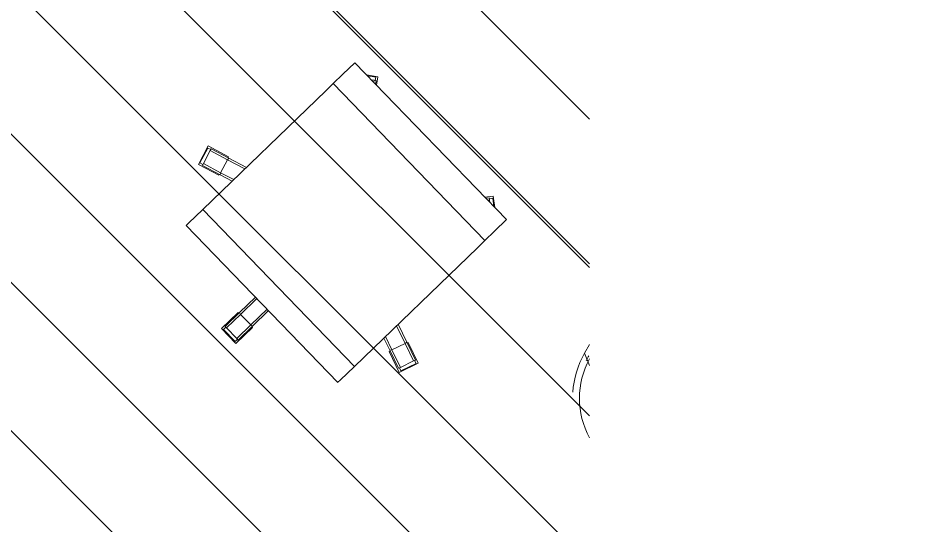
# Model space of a CAD drawing. Header units: millimetres. Extents: x -31381 to 39197, y -15686 to 26001.
# Drawn here: x 36115 to 38254, y 3982 to 5191 of the extents above; entities that cross this region are included whole.
import ezdxf

# ---------------------------------------------------------------- set-up
doc = ezdxf.new("R2010")
doc.units = ezdxf.units.MM
for name, color, linetype, lineweight in [('A-DETL-GENF', 92, 'Continuous', 9), ('G-IMPT', 8, 'Continuous', 9), ('I-FURN', 30, 'Continuous', 13)]:
    doc.layers.add(name, color=color, linetype=linetype, lineweight=lineweight)

# ---------------------------------------------------------------- blocks, each defined once
blk = doc.blocks.new('Furniture 14 - workbay option 2_dwg_D2_WORKBAYS_WALL_ANGLE_105_DEGREES-1916701-Level 9 201 Kent St 1_100')
at = {"layer": 'I-FURN', "lineweight": 9, "flags": 128}
blk.add_lwpolyline([(-0.0001968234363231149, 4.652703659481087e-05), (-0.0002202817362055574, 5.281268113678855e-05), (-0.0002323946635075915, 8.19434663298264e-05)], dxfattribs=at)
at = {"layer": 'I-FURN', "lineweight": 9}
for centre, radius, start, end in [((-0.0001643767151803367, 0.0002614526605989977), 0.0002160000287172209, 228.9997645539432, 254.9999725794899), ((-0.0001643768130805007, 0.0002614525184077256), 0.000203999912636436, 251.1503734317662, 255.0000326445039)]:
    blk.add_arc(centre, radius, start, end, dxfattribs=at)
blk = doc.blocks.new('Furniture 14 - workbay option 2_dwg_D2_WORKBAYS_WALL_ANGLE_105_DEGREES-1916702-Level 9 201 Kent St 1_100')
at = {"layer": 'I-FURN', "lineweight": 9, "flags": 128}
blk.add_lwpolyline([(-0.0003245443810707486, 0.0002283701159977223), (-4.681923689401877e-05, 1.875691447621557e-05), (-4.050276700110667e-05, 1.811679911080865e-05), (-3.854452703690336e-05, 1.827975421553354e-05), (-3.675895901443439e-05, 1.843597101632978e-05), (-2.983946997108987e-05, 1.7830594752884e-05), (-1.967839329005388e-05, 1.510794525335553e-05), (-1.836894656846603e-05, 1.39895724528363e-05), (-1.655154583868669e-05, 9.907625358808264e-06), (-1.621408175294125e-05, 9.149597070172065e-06), (-1.60709319847602e-05, 8.846081088490963e-06), (-1.606694169617223e-05, 8.840325027722639e-06), (-1.502981753224483e-05, 8.069999444178092e-06), (-1.502376196763089e-05, 8.068039194399968e-06), (-1.383440887896155e-05, 1.250676579258672e-05), (-1.33684830677903e-05, 1.311397216285659e-05), (-1.260966402517338e-05, 1.321387260424815e-05), (2.458780700011123e-06, 9.176295410984757e-06), (-2.458780700077216e-06, -9.176295410926925e-06), (-1.752722542526585e-05, -5.138718217647005e-06), (-1.813443179554811e-05, -4.672792406484015e-06), (-1.823433223694381e-05, -3.913973363858835e-06), (-1.704497299588282e-05, 5.2477619420586e-07), (-1.833862010816624e-05, 3.713145756482862e-07), (-1.861659862538006e-05, 1.832791464708014e-07), (-1.928786516222814e-05, -3.044606735618785e-07), (-2.290275348686208e-05, -2.930830771518214e-06), (-2.459595396235954e-05, -3.244646939720794e-06), (-3.475702715925534e-05, -5.219945459235742e-07), (-4.105217158393113e-05, 2.413478415503223e-06), (-4.252041061684178e-05, 3.441549908121634e-06), (-4.413481880069215e-05, 4.561792890438242e-06), (-4.992510029249376e-05, 7.165670736043652e-06), (-0.0002202817362056234, 5.281268113678029e-05), (-0.0003024908211488691, 0.0002505200671948636)], dxfattribs=at)
at = {"layer": 'I-FURN', "lineweight": 9}
for centre, radius, start, end in [((-0.0001643767151803367, 0.0002614526605989977), 0.0002160000287172209, 198.1004071156763, 254.9999725794899), ((-0.0001643768130805007, 0.0002614525184077256), 0.0002039999126364361, 196.5743745339088, 255.0000326445039)]:
    blk.add_arc(centre, radius, start, end, dxfattribs=at)
blk = doc.blocks.new('Furniture 14 - workbay option 2_dwg_39 cm gerades element-1916700-Level 9 201 Kent St 1_100')
at = {"layer": 'I-FURN', "lineweight": 9, "flags": 128}
for points in [[(0.01340190983709908, -0.01239558960096383), (-0.001880951332394034, -0.00930686898894237), (0.001880951332394034, 0.009306868988943279), (0.01716381250188715, 0.006218148376920908), (0.01703563949355157, 0.0005385902774369243), (0.01858243366027455, 0.0009771230701862805), (0.0192216542397, 0.001505485857338499), (0.02266398157384538, 0.004350618255559311), (0.03463911472461768, 0.002686347902767011), (0.04263031345068884, -0.0007836939720973533), (0.04431054122111527, -0.001800582366699928), (0.334190275046196, -0.06142287751436106), (0.3424743092385761, -0.06138327363561712), (0.3442457400381463, -0.06111618546468253), (0.3614915472926514, -0.063371733876279), (0.3649347091391973, -0.06836439866327237), (0.365318572821685, -0.06909953052714354), (0.3654802812776979, -0.06939337849004915), (0.3674835201780152, -0.06560239671610361), (0.383944046644494, -0.06790944178533209), (0.3801821439796986, -0.08652317976321684), (0.3648992828102128, -0.08343445915119536), (0.3650274558185483, -0.07775490105171139), (0.3634806616518181, -0.07819343384446074), (0.3628414410723927, -0.07872179663161297), (0.3593991137382545, -0.08156692902983287), (0.3474239805874749, -0.07990265867704058), (0.3394327818614038, -0.07643261680217711), (0.3377525540909774, -0.07541572840757453), (0.04787282026589674, -0.0157934332599134), (0.03958878607352381, -0.01583303713865644), (0.03781735527394631, -0.01610012530959193), (0.02057154801944125, -0.01384457689799547), (0.01712838617289526, -0.008851912111002093), (0.01674452249040769, -0.008116780247130919), (0.01658281403439469, -0.007822932284225316), (0.01457957513408473, -0.01161391405816994), (0.01858243366027455, 0.000977123070185371), (0.0192216542397, 0.00150548585733759), (0.02268555430874403, 0.004368144958558333), (0.02270736791304807, 0.004385370952764788), (0.0227294181954203, 0.004402292928315546), (0.02275170091904147, 0.004418907633767958), (0.02277421180243255, 0.004435211876713765), (0.02279694652028411, 0.004451202524403925), (0.022819900704264, 0.00446687650433978), (0.02284306994388317, 0.004482230804870597), (0.02286644978731783, 0.004497262475769276), (0.02289003574229719, 0.004511968628801696), (0.02291382327693282, 0.004526346438276051), (0.0229378078206064, 0.004540393141593086), (0.02296198476484278, 0.004554106039771796), (0.02298634946421225, 0.004567482497970559), (0.02301089723718906, 0.004580519945991), (0.02303562336709729, 0.004593215878773663), (0.02306052310296218, 0.004605567856880043), (0.02308559166046325, 0.00461757350696007), (0.02311082422285108, 0.004629230522206853), (0.02313621594185679, 0.004640536662803243), (0.02316176193863066, 0.004651489756349292), (0.02318745730467344, 0.004662087698279721), (0.02321329710278951, 0.004672328452272268), (0.02323927636804729, 0.00468221005063242), (0.02326539010868874, 0.004691730594677211), (0.02329163330713345, 0.004700888255098107), (0.02331800092093909, 0.004709681272310263), (0.02334448788372538, 0.004718107956794483), (0.02337108910621464, 0.004726166689420097), (0.02339779947714123, 0.004733855921753275), (0.0234246138643066, 0.004741174176360801), (0.02345152711548144, 0.004748120047088378), (0.02347853405948263, 0.004754692199332567), (0.02350562950708991, 0.004760889370298173), (0.02353280825210823, 0.004766710369240173), (0.02356006507230632, 0.004772154077691994), (0.02358739473047899, 0.00477721944968107), (0.02361479197541485, 0.004781905511929836), (0.02364225154290034, 0.004786211364043993), (0.02366976815678208, 0.004790136178680769), (0.02369733652991272, 0.004793679201713531), (0.0237249513652132, 0.004796839752374582), (0.02375260735667689, 0.004799617223385212), (0.02378029919039545, 0.004802011081072123), (0.02380802154556295, 0.004804020865471102), (0.02383576909550902, 0.004805646190417064), (0.02386353650873207, 0.004806886743613177), (0.02389131844990334, 0.004807742286695429), (0.02391910958090739, 0.004808212655277203), (0.023946904561868, 0.004808297758981098), (0.02397469805215951, 0.004807997581454402), (0.0240024847114546, 0.004807312180373629), (0.02403025920072105, 0.004806241687434522), (0.02405801618327678, 0.004804786308324766), (0.02408575032581576, 0.004802946322686694), (0.02411345629939024, 0.004800722084060908), (0.02414112878048763, 0.004798114019819878), (0.02416876245202729, 0.004795122631086088), (0.02419635200437915, 0.004791748492635634), (0.02422389213638962, 0.004787992252784533), (0.02425137755641481, 0.004783854633272313), (0.02427880298331002, 0.004779336429112845), (0.02430616314746294, 0.004774438508449748), (0.02433345279179775, 0.004769161812386301), (0.03474592064940225, 0.002664458681885663), (0.03485260559910239, 0.002641987254091873), (0.0349591664000909, 0.002618934287858793), (0.0350655998824368, 0.002595300468957248), (0.03517190287999256, 0.002571086500439378), (0.03527807223048148, 0.002546293102612254), (0.03538410477562866, 0.002520921013022416), (0.03548999736120459, 0.002494970986430417), (0.03559574683715618, 0.002468443794788982), (0.03570135005767952, 0.002441340227219371), (0.03580680388132896, 0.002413661089990455), (0.03591210517109721, 0.002385407206490527), (0.03601725079452444, 0.002356579417207286), (0.03612223762376379, 0.002327178579700558), (0.03622706253570505, 0.002297205568575009), (0.03633172241206194, 0.002266661275459228), (0.03643621413943038, 0.002235546608973891), (0.03654053460944124, 0.002203862494708119), (0.03664468071879674, 0.002171609875189461), (0.03674864936940139, 0.002138789709857519), (0.03685243746842025, 0.002105402975036668), (0.03695604192840256, 0.002071450663904216), (0.03705945966736181, 0.002036933786461304), (0.03716268760886305, 0.002001853369504716), (0.03726572268211022, 0.001966210456595036), (0.0373685618220552, 0.001930006108024827), (0.03747120196947799, 0.00189324140079043), (0.03757364007105934, 0.001855917428553767), (0.03767587307951908, 0.001818035301617783), (0.0377778979536597, 0.001779596146885524), (0.03787971165848285, 0.001740601107832845), (0.03798131116526202, 0.001701051344471125), (0.038082693451659, 0.001660948033313616), (0.03818385550177481, 0.001620292367339061), (0.03828479430628795, 0.001579085555959864), (0.03838550686249073, 0.001537328824981159), (0.03848599017443485, 0.001495023416568074), (0.03858624125296774, 0.001452170589207526), (0.03868625711586356, 0.001408771617672755), (0.03878603478786682, 0.001364827792979668), (0.03888557130084518, 0.001320340422355002), (0.03898486369380407, 0.001275310829194495), (0.0390839090130321, 0.001229740353021953), (0.03918270431216661, 0.001183630349454688), (0.03928124665227369, 0.001136982190155322), (0.03937953310195735, 0.001089797262799038), (0.03947756073741038, 0.00104207697102629), (0.03957532664255268, 0.0009938227344046028), (0.03967282790907484, 0.000945035988384916), (0.03977006163653277, 0.0008957181842579303), (0.03986702493246412, 0.0008458707891140876), (0.03996371491242462, 0.000795495285796278), (0.04006012870012637, 0.000744593172858913), (0.04015626342747419, 0.0006931659645197215), (0.04025211623468931, 0.0006412151906179134), (0.04034768427037488, 0.0005887423965677954), (0.04044296469160327, 0.0005357491433132964), (0.04053795466400334, 0.000482237007277945), (0.04063265136185509, 0.0004282075803248518), (0.04072705196814059, 0.0003736624697021398), (0.04082115367466758, 0.0003186032979983793), (0.04091495368212782, 0.0002630317030971128), (0.04100844920019881, 0.0002069493381213761), (0.04110163744759484, 0.0001503578713927709), (0.04263031345068884, -0.0007836939720982628), (0.04431054122111527, -0.001800582366699928), (0.04439713610826584, -0.001849718363567263), (0.04448397311958251, -0.001898425181727362), (0.04457105012799002, -0.001946701628112351), (0.04465836500055593, -0.001994546520195399), (0.04474591559850524, -0.002041958686019825), (0.04483369977729307, -0.002088936964230015), (0.04492171538666298, -0.002135480204098712), (0.04500996027066868, -0.00218158726555157), (0.04509843226776866, -0.002227257019201716), (0.04518712921084807, -0.002272488346373393), (0.04527604892728414, -0.002317280139129253), (0.04536518923899712, -0.002361631300298541), (0.04545454796250124, -0.00240554074350348), (0.04554412290897017, -0.002449007393188367), (0.04563391188426612, -0.002492030184639589), (0.0457239126890272, -0.002534608064019267), (0.0458141231186819, -0.002576739988387089), (0.04590454096353642, -0.002618424925723957), (0.0459951640088184, -0.002659661854962906), (0.04608599003472773, -0.002700449766009115), (0.04617701681648032, -0.002740787659766283), (0.04635966372390249, -0.002820109454169142), (0.04645127937565121, -0.002859091411836744), (0.04654308683552517, -0.002897619466302786), (0.04663508385470777, -0.002935692673828271), (0.04672726817974035, -0.002973310101811876), (0.04681963755257311, -0.003010470828819962), (0.04691218971063063, -0.003047173944603856), (0.04700492238685547, -0.003083418550123497), (0.04709783330977371, -0.003119203757571086), (0.04719092020353128, -0.003154528690391999), (0.04728418078798859, -0.00318939248330571), (0.04737761277872779, -0.003223794282325798), (0.04747121388714731, -0.003257733244784504), (0.04756498182048381, -0.003291208539350919), (0.04765891428191389, -0.003324219346049177), (0.04775300897056877, -0.003356764856283917), (0.04784726358160696, -0.00338884427285575), (0.04794167580627255, -0.00342045680998217), (0.04803624333193875, -0.003451601693318481), (0.04813096384219534, -0.003482278159972338), (0.04822583501686313, -0.003512485458527408), (0.04832085453208856, -0.003542222849058817), (0.04841602006038011, -0.003571489603152258), (0.0485113292706592, -0.003600285003921272), (0.04860677982834023, -0.003628608346024521), (0.04870236939536698, -0.003656458935685805), (0.04879809563028539, -0.003683836090707701), (0.0488939561882944, -0.003710739140487931), (0.04898994872129697, -0.003737167426040287), (0.04908607087796554, -0.003763120300006449), (0.04918232030379295, -0.003788597126673267), (0.0492786946411652, -0.003813597281987313), (0.04937519152939786, -0.003838120153573073), (0.04947180860480876, -0.003862165140745674), (0.04956854350077629, -0.003885731654524534), (0.04966539384778298, -0.003908819117650637), (0.04976235727349558, -0.003931426964598359), (0.04985943140280142, -0.003953554641591836), (0.04995661385787389, -0.003975201606614974), (0.05005390225825249, -0.003996367329427812), (0.0501512942208501, -0.004017051291577445), (0.05024878736006941, -0.004037252986413478), (0.03781735527394631, -0.01610012530959284), (0.01674452249040769, -0.008116780247131828), (0.01658281403439469, -0.007822932284226227)], [(0.3405310521937645, -0.06166784247684609), (0.3424743092385688, -0.06138327363561803), (0.3442457400381463, -0.06111618546468344), (0.3614915472926514, -0.06337173387627991), (0.3649347091391973, -0.06836439866327328), (0.365318572821685, -0.06909953052714354), (0.3654802812776979, -0.06939337849005005), (0.3674835201780079, -0.06560239671610452), (0.3839440466444867, -0.06790944178533301), (0.3801821439796986, -0.08652317976321774), (0.3648992828102054, -0.0834344591511963), (0.3650274558185411, -0.07775490105171229), (0.3634806616518181, -0.07819343384446074), (0.3628414410723927, -0.07872179663161387), (0.3593991137382472, -0.08156692902983377), (0.3474239805874749, -0.07990265867704147), (0.3394327818613965, -0.07643261680217711), (0.3377525540909774, -0.07541572840757545)]]:
    blk.add_lwpolyline(points, dxfattribs=at)
at = {"layer": 'I-FURN', "lineweight": 9}
for centre, radius, start, end in [((0.01733372821070225, 0.002533691383737277), 0.00201724696248462, 261.5022793294298, 299.1673153972191), ((0.01696581762479036, 0.005238477957032956), 0.0009994779151937367, 348.5742251512907, 78.57422515115806), ((0.02393914646308986, 0.002803121843524423), 0.002005190923583773, 78.65929344763207, 129.4891366331484), ((0.01359990471419587, -0.01141591918107406), 0.0009994779151944458, 258.5742251511582, 348.5742251512397), ((0.01499551835800958, -0.009067832980570529), 0.002017246962481683, 38.10731394794796, 75.64613691855726), ((0.02097169104366913, -0.01187971654667854), 0.002005190923581969, 207.6593020792385, 258.4891452649194), ((0.03483710576620797, 0.003666021357299542), 0.01998955830391056, 258.5742275435326, 278.5742125664485), ((0.04393554149664124, -0.03552146236541466), 0.02011708966263099, 78.71332336928484, 96.86183039493595), ((0.3381275538154587, -0.04169484840886798), 0.02011708966262213, 258.713323369285, 276.8618303949359), ((0.3472259895458847, -0.08088233213159311), 0.01998955830392948, 78.57422754353284, 98.57421256644882), ((0.3610914042684235, -0.06533659422759683), 0.002005190923582866, 27.6593020792852, 78.48914526492007), ((0.3277812836475932, -0.09288773636999577), 0.02011708966262314, 60.28660831775602, 78.4351153435644), ((0.3513838835544157, -0.06030925137571284), 0.01998955830385718, 238.5742290399016, 258.5742092870772), ((0.3581239488490101, -0.08001943261779888), 0.002005190923583047, 258.6592934476318, 309.489136633149), ((0.3647293671013976, -0.07975000215801083), 0.002017246962483784, 81.50227932942974, 119.1673153972181), ((0.3650972776873023, -0.08245478873130468), 0.0009994779151949642, 168.5742251514436, 258.5742251515774), ((0.3670675769540903, -0.06814847779369301), 0.002017246962493504, 218.1073139482472, 255.6461369185584), ((0.3684631905979041, -0.06580039159319585), 0.0009994779151937074, 78.57422515157633, 168.5742251514437)]:
    blk.add_arc(centre, radius, start, end, dxfattribs=at)
blk = doc.blocks.new('Furniture 14 - workbay option 2_dwg-1916698-Level 9 201 Kent St 1_100')
at = {"layer": 'G-IMPT', "lineweight": 18}
for p, q in [((39911.04523812787, -823.9012215721983), (38841.5050195447, -823.8315311185953)), ((39762.47015659016, -1475.665052518976), (39930.36375467803, -849.0776023832487))]:
    blk.add_line(p, q, dxfattribs=at)
for centre, radius, start, end in [((38490.40430750405, -721.3023942849866), 200.0000000000014, 16.92308928986593, 73.07691078439171), ((39911.04523812787, -843.901221572198), 20.00000000000536, 345.0000002698935, 90.0000000000417), ((39569.28499108851, -1423.901244408508), 200.0000000000012, 288.0149178976377, 345.0000002699023)]:
    blk.add_arc(centre, radius, start, end, dxfattribs=at)
at = {"layer": 'I-FURN', "lineweight": 9, "flags": 128}
blk.add_lwpolyline([(39955.70796886874, -802.3777864123824), (39954.74260345806, -802.1168592025475), (39954.61186960429, -802.0832392763426), (39954.48035076319, -802.0528380166143), (39954.34812544933, -802.0256735447317), (39954.21527331017, -802.001762223535), (39954.08187437077, -801.9811184562847), (39953.94800898554, -801.9637546779974), (39953.81375778986, -801.949681347953), (39953.67920165152, -801.9389069433828), (39953.54442162198, -801.9314379543749), (39953.40949888758, -801.9272788799656), (39953.27451472061, -801.9264322254182), (39953.13955043035, -801.9288985007285), (39953.00468731413, -801.9346762203058), (39952.87000660833, -801.9437619038715), (39952.73558943947, -801.9561500785584), (39952.60151677528, -801.9718332822061), (39952.46786937601, -801.9908020678506), (39952.33472774575, -802.0130450094227), (39952.20217208392, -802.0385487086232), (39952.07028223695, -802.0672978030047), (39951.93913765026, -802.0992749752074), (39951.80881732034, -802.1344609634104), (39951.67939974714, -802.1728345729235), (39951.55096288687, -802.2143726889477), (39951.42358410497, -802.2590502905146), (39951.29734012956, -802.3068404655461), (39951.17230700515, -802.3577144270713), (39951.04856004693, -802.4116415305616), (39950.92617379533, -802.4685892923957), (39950.80522197115, -802.5285234094197), (39950.68577743111, -802.5914077796162), (39950.56791212405, -802.6572045238488), (39950.45169704752, -802.7258740086743), (39950.33720220503, -802.7973748702275), (39950.2244965639, -802.8716640391224), (39950.11364801368, -802.9486967664072), (39950.00472332531, -803.0284266505191), (39949.89778811081, -803.1108056652239), (39949.79290678394, -803.1957841885584), (39949.69014252112, -803.2833110327131), (39949.58955722365, -803.3733334748645), (39949.49121148026, -803.4657972889419), (39949.39516453063, -803.5606467782802), (39949.30147422979, -803.6578248091823), (39949.21019701321, -803.7572728453155), (39949.12138786276, -803.8589309829941), (39949.03510027369, -803.9627379872434), (39948.95138622235, -804.0686313287007), (39948.87029613484, -804.1765472212694), (39948.79187885677, -804.2864206605442), (39948.71618162368, -804.3981854629758), (39948.6432500327, -804.5117743057182), (39948.57312801504, -804.6271187672043), (39948.50585780947, -804.7441493683468), (39948.44147993703, -804.8627956143853), (39948.38003317648, -804.9829860373684), (39948.321554541, -805.1046482391835), (39948.26607925586, -805.2277089351778), (39948.21364073727, -805.3520939982966), (39948.16427057218, -805.4777285037391), (39948.11799849929, -805.6045367740874), (39948.07485239111, -805.7324424248959), (39948.03485823722, -805.8613684106944), (39947.99804012857, -805.9912370714015), (39940.26901534756, -834.5865647432319), (39940.24255190702, -834.6826015381146), (39940.21561348365, -834.7785061834732), (39940.18820073726, -834.8742763301317), (39940.16031433932, -834.9699096322116), (39940.13195497294, -835.0654037471836), (39940.10312333275, -835.1607563359294), (39940.07382012501, -835.2559650627944), (39940.04404606747, -835.3510275956517), (39940.01380188944, -835.4459416059553), (39939.98308833176, -835.540704768792), (39939.95190614676, -835.6353147629511), (39939.92025609824, -835.7297692709695), (39939.88813896147, -835.8240659791927), (39939.85555552315, -835.9182025778308), (39939.82250658141, -836.012176761017), (39939.78899294579, -836.1059862268656), (39939.75501543717, -836.1996286775197), (39939.72057488786, -836.2931018192205), (39939.68567214148, -836.3864033623491), (39939.65030805293, -836.4795310214943), (39939.6144834885, -836.5724825155037), (39939.57819932568, -836.6652555675398), (39939.54145645323, -836.7578479051343), (39939.50425577121, -836.8502572602472), (39939.4665981908, -836.9424813693229), (39939.42848463446, -837.0345179733366), (39939.38991603575, -837.1263648178655), (39939.35089333942, -837.2180196531265), (39939.31141750131, -837.3094802340441), (39939.2714894884, -837.4007443203013), (39939.2311102787, -837.4918096763946), (39939.19028086129, -837.5826740716825), (39939.14900223632, -837.6733352804557), (39939.10727541488, -837.7637910819724), (39939.06510141906, -837.8540392605285), (39939.02248128191, -837.9440776055056), (39938.97941604743, -838.0339039114191), (39938.93590677046, -838.1235159779873), (39938.89195451679, -838.2129116101667), (39938.84756036301, -838.3020886182229), (39938.80272539654, -838.3910448177726), (39938.75745071563, -838.4797780298421), (39938.71173742927, -838.5682860809213), (39938.6655866572, -838.6565668030148), (39938.61899952988, -838.7446180336922), (39938.57197718845, -838.8324376161498), (39938.52452078474, -838.9200233992552), (39938.47663148116, -839.0073732376006), (39938.42831045078, -839.0944849915638), (39938.3795588772, -839.1813565273484), (39938.33037795459, -839.2679857170464), (39938.28076888763, -839.3543704386819), (39938.23073289152, -839.4405085762726), (39938.18027119184, -839.526398019871), (39938.12938502467, -839.6120366656253), (39938.07807563644, -839.6974224158226), (39938.02634428402, -839.7825531789522), (39937.97419223449, -839.8674268697379), (39937.92162076538, -839.9520414092118), (39937.86863116437, -840.0363947247469), (39937.81522472947, -840.1204847501183), (39937.76140276885, -840.2043094255484), (39937.70716660087, -840.2878666977582), (39937.65251755406, -840.3711545200248), (39936.52875689821, -841.9831160927321), (39935.49748624561, -843.4491098487842), (39935.43496717884, -843.5385003061787), (39935.37293716512, -843.6282295912323), (39935.3113974685, -843.7182958609307), (39935.25034991962, -843.8086964360106), (39935.18979633453, -843.8994286272651), (39935.12973851453, -843.9904897356272), (39935.07017824623, -844.0818770522374), (39935.01111730139, -844.1735878585376), (39934.95255743693, -844.2656194263443), (39934.89450039488, -844.3579690179324), (39934.83694790231, -844.4506338861218), (39934.77990167125, -844.5436112743414), (39934.72336339872, -844.6368984167372), (39934.66733476656, -844.7304925382293), (39934.61181744154, -844.8243908546146), (39934.55681307515, -844.9185905726362), (39934.50232330363, -845.0130888900695), (39934.44834974793, -845.1078829958142), (39934.39489401365, -845.2029700699629), (39934.34195769096, -845.2983472838977), (39934.28954235461, -845.3940118003704), (39934.2376495638, -845.489960773585), (39934.18628086225, -845.5861913492815), (39934.13543777805, -845.682700664826), (39934.08512182366, -845.7794858492911), (39934.03533449586, -845.8765440235425), (39933.98607727572, -845.9738723003272), (39933.93735162852, -846.071467784354), (39933.88915900372, -846.169327572387), (39933.84150083497, -846.2674487533246), (39933.79437853995, -846.3658284082911), (39933.74779352048, -846.464463610719), (39933.70174716233, -846.5633514264453), (39933.65624083528, -846.6624889137828), (39933.61127589302, -846.7618731236278), (39933.56685367318, -846.861501099528), (39933.5229754972, -846.9613698777832), (39933.47964267035, -847.0614764875342), (39933.43685648169, -847.1618179508378), (39933.39461820401, -847.2623912827733), (39933.35292909382, -847.3631934915178), (39933.31179039121, -847.4642215784398), (39933.27120332002, -847.5654725381869), (39933.2311690876, -847.6669433587854), (39933.19168888488, -847.7686310217092), (39933.1527638863, -847.8705325019897), (39933.11439524979, -847.9726447682972), (39933.07658411672, -848.0749647830276), (39933.03933161191, -848.1774895023995), (39933.00263884349, -848.2802158765417), (39932.96650690302, -848.383140849583), (39932.93093686533, -848.4862613597477), (39932.89592978855, -848.5895743394399), (39932.86148671404, -848.6930767153418), (39932.82760866643, -848.7967654084935), (39932.7942966535, -848.9006373344027), (39932.76155166619, -849.0046894031204), (39932.7293746786, -849.108918519342), (39932.69776664794, -849.2133215824913), (39932.66672851444, -849.317895486822), (39932.63626120143, -849.4226371215047), (39932.60636561524, -849.5275433707213), (39932.57704264521, -849.6326111137515), (39932.5482931636, -849.737837225079), (39929.80349033856, -859.8929503842128), (39929.79646030489, -859.9198567804838), (39929.78980390278, -859.9468580368346), (39929.7835224112, -859.973948965154), (39929.77761703712, -860.001124360099), (39929.77208891518, -860.028379000098), (39929.76693910758, -860.0557076483552), (39929.76216860386, -860.083105053848), (39929.75777832059, -860.1105659523517), (39929.75376910137, -860.1380850674325), (39929.75014171654, -860.1656571114786), (39929.74689686306, -860.1932767867047), (39929.74403516442, -860.2209387861718), (39929.74155717047, -860.2486377948122), (39929.73946335735, -860.2763684904444), (39929.73775412736, -860.3041255448016), (39929.73642980892, -860.3319036245456), (39929.7354906565, -860.3596973923076), (39929.73493685055, -860.3875015076981), (39929.73476849745, -860.4153106283399), (39929.73498562959, -860.4431194108957), (39929.73558820525, -860.4709225120939), (39929.7365761086, -860.4987145897527), (39929.73794914986, -860.5264903038103), (39929.73970706521, -860.554244317344), (39929.74184951686, -860.5819712976086), (39929.74437609317, -860.6096659170473), (39929.74728630866, -860.637322854322), (39929.75057960415, -860.6649367953383), (39929.75425534688, -860.6925024342592), (39929.75831283056, -860.7200144745301), (39929.76275127557, -860.7474676298958), (39929.76756982911, -860.7748566254145), (39929.77276756529, -860.8021761984735), (39929.77834348543, -860.8294210997977), (39929.78429651816, -860.8565860944603), (39929.79062551962, -860.8836659628889), (39929.79732927375, -860.9106555018651), (39929.80440649248, -860.9375495255301), (39929.81185581593, -860.9643428663755), (39929.81967581281, -860.9910303762381), (39929.82786498051, -861.0176069272894), (39929.83642174557, -861.0440674130226), (39929.84534446387, -861.0704067492343), (39929.85463142095, -861.0966198749887), (39929.86428083239, -861.1227017536154), (39929.8742908441, -861.1486473736502), (39929.88465953276, -861.1744517498157), (39929.89538490606, -861.2001099239735), (39929.90646490322, -861.2256169660751), (39929.91789739527, -861.250967975112), (39929.92968018554, -861.2761580800552), (39929.94181101004, -861.3011824407936), (39929.95428753793, -861.3260362490627), (39929.96710737191, -861.35071472937), (39929.98026804875, -861.3752131399075), (39929.99376703971, -861.3995267734709), (39930.00760175101, -861.4236509583518), (39930.02176952448, -861.4475810592544), (39930.03626763781, -861.4713124781653), (39930.0510933053, -861.494840655251), (39930.0662436783, -861.5181610697277), (39930.08171584579, -861.5412692407356), (39930.09750683486, -861.5641607281897), (39930.11361361139, -861.5868311336438), (39932.73209493301, -865.2074378589537), (39933.21836984696, -865.8797663527642), (39933.40904585495, -866.1559120882852), (39933.42065916821, -866.180900438182), (39933.4291067496, -866.1996367644866), (39933.43736310071, -866.2184581411972), (39933.44542736535, -866.2373626166036), (39933.45329870733, -866.2563482303744), (39933.46097631041, -866.2754130137736), (39933.46845937843, -866.2945549898435), (39933.47574713541, -866.3137721736335), (39933.48283882567, -866.3330625723893), (39933.48973371381, -866.3524241857597), (39933.49643108486, -866.3718550060174), (39933.50293024433, -866.3913530182514), (39933.50923051827, -866.4109162005905), (39933.51533125335, -866.4305425243974), (39933.52123181697, -866.4502299544934), (39933.52693159726, -866.4699764493602), (39933.53243000317, -866.4897799613559), (39933.53772646452, -866.5096384369247), (39933.54282043209, -866.5295498168155), (39933.54771137768, -866.5495120362856), (39933.55239879408, -866.569523025323), (39933.55688219525, -866.5895807088584), (39933.56116111626, -866.6096830069823), (39933.5652351134, -866.6298278351559), (39933.56910376422, -866.6500131044288), (39933.57276666755, -866.6702367216631), (39933.57622344357, -866.6904965897378), (39933.5794737338, -866.710790607779), (39933.58251720123, -866.7311166713649), (39933.58535353022, -866.7514726727552), (39933.5879824267, -866.771856501104), (39933.59040361803, -866.7922660426817), (39933.59261685314, -866.8126991810888), (39933.59462190256, -866.8331537974796), (39933.59641855833, -866.853627770783), (39933.59800663419, -866.8741189779222), (39933.5993859654, -866.8946252940268), (39933.60055640898, -866.9151445926657), (39933.60151784353, -866.9356747460608), (39933.60227016937, -866.9562136253071), (39933.6028133085, -866.9767591005934), (39933.60314720455, -866.9973090414269), (39933.60327182295, -867.0178613168507), (39933.60318715074, -867.0384137956647), (39933.60289319672, -867.0589643466527), (39933.60238999136, -867.0795108387905), (39933.60167758683, -867.100051141483), (39933.60075605704, -867.1205831247682), (39933.59962549753, -867.1411046595553), (39933.59828602554, -867.1616136178335), (39933.59673777995, -867.182107872892), (39933.59498092133, -867.2025852995512), (39933.59301563184, -867.2230437743756), (39933.59084211529, -867.2434811758889), (39933.58846059706, -867.263895384806), (39933.5858713241, -867.2842842842458), (39933.58307456492, -867.3046457599523), (39933.58007060953, -867.3249777005101), (39933.57685976942, -867.3452779975677), (39933.57344237755, -867.3655445460578), (39933.5698187883, -867.385775244408), (39933.56598937741, -867.4059679947661), (39933.56195454198, -867.4261207032184), (39933.55771470042, -867.4462312799956), (39929.1201981122, -866.2534084007556), (39929.09642842704, -866.2472957356393), (39929.07251588855, -866.2417682488182), (39929.04847490074, -866.2368292698458), (39929.02431994503, -866.2324817737759), (39929.00006557145, -866.228728379378), (39928.97572638992, -866.225571347558), (39928.95131706145, -866.223012579993), (39928.92685228933, -866.2210536179889), (39928.90234681018, -866.2196956415527), (39928.87781538523, -866.2189394686745), (39928.85327279128, -866.2187855548498), (39928.82873381185, -866.2192339927846), (39928.80421322834, -866.2202845123635), (39928.779725811, -866.2219364807869), (39928.75528631015, -866.2241889029743), (39928.73090944721, -866.2270404221497), (39928.70660990593, -866.2304893206624), (39928.68240232342, -866.2345335210289), (39928.65830128145, -866.2391705871732), (39928.63432129752, -866.2443977258979), (39928.61047681633, -866.2502117885691), (39928.58678220091, -866.256609273018), (39928.56325172399, -866.2635863256354), (39928.53989955944, -866.2711387437067), (39928.51673977375, -866.279261977936), (39928.4937863175, -866.2879511351939), (39928.47105301701, -866.2972009814551), (39928.44855356594, -866.3070059449567), (39928.42630151715, -866.3173601195597), (39928.4043102744, -866.3282572682915), (39928.38259308443, -866.3396908271193), (39928.36116302885, -866.3516539088969), (39928.34003301633, -866.3641393075071), (39928.31921577481, -866.3771395022144), (39928.29872384378, -866.3906466621889), (39928.27856956684, -866.4046526512197), (39928.25876508417, -866.4191490326269), (39928.23932232524, -866.434127074329), (39928.22025300167, -866.4495777541143), (39928.20156860009, -866.4654917650722), (39928.18328037526, -866.481859521197), (39928.16539934336, -866.4986711631635), (39928.14793627523, -866.5159165642681), (39928.13090168998, -866.5335853365257), (39928.11430584862, -866.5516668369276), (39928.09815874784, -866.570150173857), (39928.08247011406, -866.5890242136397), (39928.06724939753, -866.6082775872621), (39928.05250576664, -866.6278986972123), (39928.03824810239, -866.6478757244643), (39928.02448499308, -866.6681966356075), (39928.01122472907, -866.6888491900811), (39927.99847529789, -866.709820947561), (39927.98624437927, -866.7310992754437), (39927.97453934069, -866.7526713564604), (39927.96336723282, -866.7745241963971), (39927.95273478532, -866.7966446319195), (39927.94264840277, -866.819019338504), (39927.93311416085, -866.8416348384637), (39927.92413780261, -866.8644775090677), (39927.91572473507, -866.8875335907453), (39927.90788002597, -866.9107891953757), (39927.90060840065, -866.9342303146517), (39927.89391423928, -866.9578428285195), (39923.82348786947, -882.0174481548115), (39942.16531172596, -886.9750178837825), (39946.23573809577, -871.9154125574937), (39946.24185076088, -871.8916428723322), (39946.24737824771, -871.8677303338416), (39946.25231722669, -871.843689346043), (39946.25666472276, -871.8195343903308), (39946.26041811715, -871.795280016743), (39946.26357514897, -871.7709408352098), (39946.26613391654, -871.7465315067445), (39946.26809287853, -871.7220667346128), (39946.26945085497, -871.697561255479), (39946.27020702785, -871.6730298305271), (39946.27036094168, -871.64848723657), (39946.26991250375, -871.6239482571501), (39946.26886198416, -871.599427673628), (39946.26721001574, -871.574940256289), (39946.26495759356, -871.5505007554392), (39946.26210607437, -871.5261238925145), (39946.25865717587, -871.5018243512304), (39946.25461297549, -871.4776167687204), (39946.24997590936, -871.4535157267262), (39946.24474877063, -871.4295357428166), (39946.23893470796, -871.4056912616352), (39946.23253722351, -871.3819966462053), (39946.2255601709, -871.3584661692793), (39946.21800775282, -871.3351140047369), (39946.20988451859, -871.3119542190457), (39946.20119536133, -871.2890007627963), (39946.19194551507, -871.2662674622937), (39946.18214055157, -871.243768011228), (39946.17178637697, -871.2215159624252), (39946.16088922824, -871.1995247196891), (39946.14945566942, -871.1778075297193), (39946.13749258763, -871.1563774741429), (39946.12500718901, -871.1352474616236), (39946.11200699432, -871.1144302200869), (39946.09849983433, -871.0939382890655), (39946.08449384532, -871.0737840121301), (39946.0699974639, -871.0539795294612), (39946.05501942219, -871.0345367705438), (39946.03956874241, -871.015467446964), (39946.02365473146, -870.9967830453718), (39946.00728697533, -870.9784948205529), (39945.99047533336, -870.960613788648), (39945.97322993225, -870.943150720523), (39945.95556116, -870.9261161352775), (39945.93747965959, -870.9095202939088), (39945.91899632267, -870.8933731931288), (39945.90012228289, -870.8776845593501), (39945.88086890925, -870.8624638428175), (39945.86124779932, -870.8477202119236), (39945.84127077207, -870.8334625476789), (39945.82094986091, -870.8196994383661), (39945.80029730645, -870.8064391743691), (39945.77932554896, -870.7936897431721), (39945.75804722108, -870.7814588245609), (39945.73647514007, -870.7697537859807), (39945.71462230013, -870.758581678109), (39945.69250186461, -870.7479492306053), (39945.67012715802, -870.7378628480609), (39945.64751165806, -870.7283286061324), (39945.62466898745, -870.7193522478926), (39945.60161290578, -870.7109391803629), (39945.57835730114, -870.703094471261), (39945.55491618188, -870.6958228459467), (39945.53130366801, -870.6891286845757), (39941.09517563706, -869.4900977587461), (39941.10170123676, -869.4704206172601), (39941.10842860331, -869.4508115405919), (39941.11535702696, -869.4312725975728), (39941.12248577672, -869.4118058496374), (39941.1298141005, -869.3924133505943), (39941.13734122511, -869.3730971464277), (39941.14506635643, -869.3538592750667), (39941.15298867943, -869.3347017661825), (39941.16110735828, -869.3156266409574), (39941.16942153641, -869.2966359118917), (39941.17793033665, -869.2777315825773), (39941.18663286131, -869.25891564749), (39941.19552819221, -869.2401900917821), (39941.20461539088, -869.2215568910692), (39941.21389349857, -869.203018011222), (39941.22336153644, -869.1845754081611), (39941.23301850552, -869.1662310276522), (39941.24286338701, -869.147986805093), (39941.25289514224, -869.1298446653166), (39941.26311271281, -869.1118065223881), (39941.2735150207, -869.0938742793979), (39941.28410096847, -869.0760498282624), (39941.29486943925, -869.0583350495295), (39941.30581929692, -869.0407318121729), (39941.31694938624, -869.023241973401), (39941.32825853294, -869.0058673784542), (39941.33974554385, -868.9886098604192), (39941.35140920706, -868.9714712400261), (39941.36324829201, -868.954453325465), (39941.37526154963, -868.9375579121886), (39941.38744771247, -868.9207867827247), (39941.39980549487, -868.9041417064918), (39941.41233359301, -868.887624439606), (39941.42503068514, -868.8712367246974), (39941.43789543167, -868.8549802907366), (39941.45092647532, -868.8388568528318), (39941.46412244127, -868.8228681120711), (39941.47748193729, -868.8070157553221), (39941.49100355391, -868.791301455069), (39941.50468586455, -868.7757268692285), (39941.51852742566, -868.7602936409758), (39941.53252677692, -868.7450033985755), (39941.54668244135, -868.729857755205), (39941.56099292546, -868.7148583087859), (39941.57545671945, -868.7000066418142), (39941.59007229733, -868.685304321198), (39941.60483811711, -868.6707528980844), (39941.61975262096, -868.6563539077039), (39941.63481423529, -868.6421088692031), (39941.65002137109, -868.6280192854857), (39941.66537242394, -868.6140866430566), (39941.68086577422, -868.6003124118599), (39941.69649978737, -868.5866980451309), (39941.71227281391, -868.5732449792332), (39941.72818318975, -868.559954633515), (39941.74422923626, -868.5468284101579), (39941.76040926055, -868.5338676940273), (39941.77672155555, -868.5210738525282), (39941.79316440026, -868.5084482354546), (39941.80973605988, -868.49599217486), (39941.82643478607, -868.4837069849041), (39941.84325881703, -868.4715939617187), (39941.86020637777, -868.4596543832729), (39941.87727568026, -868.4478895092369), (39942.17942758731, -868.3018292349705), (39942.93818993925, -867.9660188884653), (39947.02409030581, -866.1575234680498), (39947.04942464481, -866.1460540826813), (39947.07459756995, -866.1342346337028), (39947.09960424438, -866.1220673921443), (39947.12443986327, -866.1095546958592), (39947.14909965459, -866.0966989490818), (39947.17357888015, -866.0835026219529), (39947.19787283641, -866.0699682500639), (39947.22197685547, -866.0560984339523), (39947.2458863059, -866.0418958386117), (39947.26959659363, -866.0273631929764), (39947.29310316291, -866.0125032893985), (39947.3164014971, -865.9973189831078), (39947.33948711958, -865.9818131916694), (39947.36235559461, -865.9659888944175), (39947.38500252816, -865.9498491318856), (39947.40742356877, -865.9333970052219), (39947.42961440839, -865.9166356755945), (39947.45157078318, -865.899568363581), (39947.4732884744, -865.8821983485511), (39947.49476330909, -865.8645289680378), (39947.51599116108, -865.8465636170959), (39947.53696795151, -865.8283057476466), (39947.55768964985, -865.8097588678199), (39947.57815227457, -865.7909265412774), (39947.59835189392, -865.7718123865205), (39947.61828462667, -865.7524200762119), (39947.63794664285, -865.7327533364517), (39947.65733416458, -865.7128159460757), (39947.67644346665, -865.6926117359201), (39947.69527087733, -865.6721445880894), (39947.71381277908, -865.6514184352118), (39947.7320656092, -865.6304372596752), (39947.75002586049, -865.609205092879), (39947.76769008204, -865.5877260144397), (39947.78505487979, -865.5660041514193), (39947.80211691719, -865.5440436775301), (39947.81887291589, -865.521848812333), (39947.83531965633, -865.4994238204206), (39947.8514539784, -865.4767730106071), (39947.86727278199, -865.4539007350978), (39947.8827730276, -865.4308113886464), (39947.89795173697, -865.4075094077166), (39947.91280599363, -865.3839992696314), (39947.92733294342, -865.3602854917051), (39947.94152979508, -865.3363726303855), (39947.95539382078, -865.3122652803671), (39947.96892235666, -865.2879680737195), (39947.98211280326, -865.2634856789867), (39947.99496262617, -865.2388228003008), (39948.00746935637, -865.2139841764701), (39948.01963059074, -865.1889745800701), (39948.0314439926, -865.1637988165277), (39948.04290729209, -865.1384617232003), (39948.05401828662, -865.1129681684424), (39948.06477484128, -865.0873230506681), (39948.07517488926, -865.0615312974195), (39948.08521643227, -865.0355978644095), (39948.09489754089, -865.009527734576), (39948.10421635496, -864.9833259171198), (39948.11317108393, -864.9569974465472), (39948.12176000721, -864.9305473816968), (39948.12998147449, -864.9039808047771), (39948.1378339061, -864.8773028203742), (39948.14531579318, -864.8505185544883), (39950.89011511886, -854.695405495945), (39950.91829090327, -854.590021621813), (39950.94589082325, -854.4844881703615), (39950.97291474047, -854.3788057552838), (39950.99936185101, -854.2729775203778), (39951.02523136811, -854.167006613791), (39951.05052252227, -854.0608961879086), (39951.07523456107, -853.954649399266), (39951.09936674943, -853.8482694084604), (39951.12291836944, -853.7417593800448), (39951.14588872052, -853.6351224824455), (39951.16827711937, -853.5283618878593), (39951.19008289994, -853.4214807721645), (39951.2113054136, -853.3144823148258), (39951.231944029, -853.2073696987957), (39951.25199813222, -853.1001461104266), (39951.27146712667, -852.9928147393664), (39951.29035043322, -852.8853787784742), (39951.30864749011, -852.7778414237191), (39951.32635775305, -852.6702058740832), (39951.34348069521, -852.5624753314773), (39951.36001580724, -852.4546530006288), (39951.37596259721, -852.3467420890037), (39951.39132059079, -852.2387458066956), (39951.40608933108, -852.1306673663445), (39951.42026837876, -852.0225099830283), (39951.43385731204, -851.9142768741806), (39951.44685572667, -851.8059712594791), (39951.45926323599, -851.697596360766), (39951.4710794709, -851.5891554019383), (39951.48230407989, -851.4806516088636), (39951.49293672907, -851.3720882092734), (39951.50297710211, -851.2634684326772), (39951.51242490036, -851.1547955102599), (39951.52127984277, -851.0460726747849), (39951.52954166594, -850.9373031605049), (39951.53721012404, -850.828490203056), (39951.54428498901, -850.7196370393689), (39951.55076605038, -850.6107469075748), (39951.55665311533, -850.5018230468979), (39951.56194600877, -850.3928686975677), (39951.56664457321, -850.283887100723), (39951.57074866891, -850.1748814983101), (39951.57425817374, -850.0658551329911), (39951.57717298334, -849.9568112480473), (39951.579493011, -849.8477530872794), (39951.58121818768, -849.7386838949085), (39951.58234846209, -849.6296069154924), (39951.58288380059, -849.520525393815), (39951.58282418725, -849.4114425747982), (39951.58216962385, -849.3023617033963), (39951.58092012985, -849.193286024515), (39951.57907574245, -849.084218782899), (39951.5766365165, -848.9751632230444), (39951.57360252455, -848.8661225890958), (39951.56997385687, -848.757100124762), (39951.56575062138, -848.6480990732041), (39951.56093294375, -848.5391226769485), (39951.55552096725, -848.4301741777875), (39951.54951485292, -848.3212568166858), (39951.5429147794, -848.2123738336818), (39951.53572094301, -848.1035284677863), (39951.5279335578, -847.9947239568963), (39951.51955285538, -847.8859635376888), (39951.51057908507, -847.7772504455372), (39951.35825621927, -845.9913460258452), (39951.19957158952, -844.0327553815845), (39951.19432180799, -843.9332776481464), (39951.18956442769, -843.8337751507485), (39951.18529956513, -843.7342503266925), (39951.18152732478, -843.6347056138296), (39951.17824779905, -843.5351434504998), (39951.17546106829, -843.4355662754663), (39951.17316720072, -843.3359765278649), (39951.17136625254, -843.2363766471326), (39951.17005826789, -843.1367690729605), (39951.16924327879, -843.0371562452301), (39951.16892130521, -842.9375406039425), (39951.16909235502, -842.8379245891765), (39951.16975642404, -842.7383106410152), (39951.170913496, -842.6387011994925), (39951.17256354258, -842.5390987045323), (39951.17470652334, -842.4395055958869), (39951.17734238578, -842.3399243130831), (39951.18047106536, -842.2403572953503), (39951.18409248542, -842.1408069815757), (39951.18820655728, -842.0412758102327), (39951.19281318014, -841.9417662193285), (39951.19791224118, -841.8422806463408), (39951.20350361548, -841.7428215281603), (39951.20958716609, -841.6433913010268), (39951.21616274401, -841.5439924004737), (39951.22323018813, -841.4446272612681), (39951.2307893254, -841.3452983173493), (39951.23883997059, -841.2460080017684), (39951.24738192654, -841.1467587466366), (39951.256414984, -841.0475529830495), (39951.26593892171, -840.9483931410437), (39951.27595350638, -840.8492816495336), (39951.28645849272, -840.7502209362401), (39951.2974536234, -840.6512134276476), (39951.30893862909, -840.5522615489382), (39951.32091322847, -840.4533677239255), (39951.33337712822, -840.3545343750055), (39951.34633002306, -840.2557639230895), (39951.35977159567, -840.1570587875508), (39951.37370151683, -840.0584213861644), (39951.38811944532, -839.9598541350397), (39951.40302502797, -839.861359448577), (39951.41841789968, -839.7629397393873), (39951.4342976834, -839.6645974182582), (39951.45066399014, -839.5663348940714), (39951.46751641903, -839.4681545737594), (39951.48485455726, -839.3700588622386), (39951.50267798013, -839.2720501623556), (39951.52098625107, -839.1741308748213), (39951.53977892162, -839.0763033981607), (39951.55905553145, -838.9785701286477), (39951.57881560838, -838.8809334602513), (39951.59905866838, -838.7833957845692), (39951.61978421562, -838.6859594907768), (39951.64099174241, -838.5886269655701), (39951.66268072929, -838.4914005930972), (39951.68485064498, -838.3942827549077), (39951.70750094643, -838.2972758298969), (39951.73063107883, -838.200382194237), (39951.7542404756, -838.1036042213294), (39951.77832855843, -838.0069442817411), (39951.8028947373, -837.9104047431467), (39951.82793841045, -837.8139879702744), (39951.85345896443, -837.717696324843), (39959.58236729006, -809.1223379355716), (39959.61598664684, -808.9916046800474), (39959.64638752549, -808.8600857391024), (39959.67355161368, -808.7278603347257), (39959.69746254879, -808.5950081144538), (39959.71810592782, -808.4616091033915), (39959.73546931594, -808.3277436560137), (39959.74954225415, -808.1934924077514), (39959.76031626543, -808.0589362264343), (39959.76778485993, -807.9241561635711), (39959.77194353886, -807.7892334055241), (39959.77278979717, -807.6542492246122), (39959.77032312514, -807.5192849301536), (39959.76454500856, -807.384421819487), (39959.75545892798, -807.2497411290043), (39959.74307035649, -807.1153239852082), (39959.72738675649, -806.9812513558594), (39959.70841757519, -806.8476040011883), (39959.68617423889, -806.7144624252624), (39959.66067014616, -806.5819068274822), (39959.63192065965, -806.45001705428), (39959.59994309698, -806.3188725510211), (39959.5647567202, -806.188552314149), (39959.52638272425, -806.0591348435955), (39959.48484422414, -805.9306980955107), (39959.4401662411, -805.8033194352829), (39959.39237568743, -805.6770755909606), (39959.34150135035, -805.5520426070102), (39959.28757387461, -805.4282957985317), (39959.23062574404, -805.3059097058776), (39959.17069126204, -805.1849580497613), (39959.10780653086, -805.0655136868381), (39959.04200942986, -804.9476485658345), (39958.97333959269, -804.8314336842018), (39958.90183838344, -804.7169390453474), (39958.82754887173, -804.6042336164716), (39958.7505158067, -804.493385287021), (39958.67078559013, -804.3844608277981), (39958.58840624849, -804.2775258507418), (39958.50342740392, -804.1726447693949), (39958.41590024443, -804.0698807601229), (39958.32587749304, -803.9692957240378), (39958.23341337605, -803.8709502497261), (39958.13856359029, -803.7749035767487), (39958.04138526964, -803.6812135599567), (39957.94193695064, -803.5899366346373), (39957.84027853714, -803.5011277825251), (39957.73647126427, -803.4148404986843), (39957.63057766163, -803.3311267592808), (39957.52266151541, -803.2500369902745), (39957.41278783023, -803.1716200370468), (39957.30102278978, -803.0959231349776), (39957.18743371705, -803.0229918809921), (39957.07208903378, -802.95287020609), (39956.9550582192, -802.8856003488942), (39956.83641176819, -802.8212228302006), (39956.71622114887, -802.7597764285644), (39956.59455875944, -802.7012981569561), (39956.47149788471, -802.6458232404522), (39956.34711265186, -802.5933850950245), (39956.22147798577, -802.5440153074117), (39956.094669564, -802.4977436160888), (39955.9667637711, -802.4545978933538), (39955.83783765262, -802.4146041285471)], close=True, dxfattribs=at)
at = {"extrusion": (0, 0, -1), "xscale": 999477.9151939504, "yscale": 999477.9151939504, "zscale": -999477.9151939504, "rotation": 269.875059596833}
blk.add_blockref('Furniture 14 - workbay option 2_dwg_D2_WORKBAYS_WALL_ANGLE_105_DEGREES-1916701-Level 9 201 Kent St 1_100', (-38752.40842977475, -884.4221386765314), dxfattribs=at)
for name, p, xscale, yscale, zscale, rotation in [('Furniture 14 - workbay option 2_dwg_39 cm gerades element-1916700-Level 9 201 Kent St 1_100', (39932.99439979772, -884.496233019296), 999.9999999999999, 999.9999999999999, 999.9999999999999, 266.3008358717312), ('Furniture 14 - workbay option 2_dwg_D2_WORKBAYS_WALL_ANGLE_105_DEGREES-1916702-Level 9 201 Kent St 1_100', (39831.28911335921, -1260.781500016964), 999477.9151939504, 999477.9151939504, 999477.9151939504, 89.87505959683295)]:
    blk.add_blockref(name, p, dxfattribs=dict(xscale=xscale, yscale=yscale, zscale=zscale, rotation=rotation))
blk = doc.blocks.new('Furniture 14 - Furniture 15-1941827-Level 9 201 Kent St 1_100')
blk.add_blockref('Furniture 14 - workbay option 2_dwg-1916698-Level 9 201 Kent St 1_100', (13346.40336877867, -5147.16074651391))
blk = doc.blocks.new('JX-57-Generic Chair-Task - Task without Arms-V51-Level 9 201 Kent St 1_100')
at = {"layer": 'I-FURN', "lineweight": 9}
for p, q in [((165.9908196721148, 389.3459016393176), (115.9908196721089, 389.3459016393176)), ((115.99081967213, 334.3459016393542), (115.99081967213, 389.3459016393542)), ((120.99081967213, 379.8550629507723), (120.99081967213, 387.826663752887)), ((120.99081967213, 387.8266637528872), (160.99081967213, 387.8266637528872)), ((160.99081967213, 387.8266637528872), (160.99081967213, 379.8550629507725)), ((165.99081967213, 389.3459016393542), (165.99081967213, 334.3459016393542)), ((118.4908196721301, 379.7005669868533), (123.49081967213, 379.7005669868533)), ((118.4908196721301, 379.7005669868533), (118.49081967213, 332.1112457562539)), ((123.49081967213, 379.7005669868533), (158.49081967213, 379.7005669868533)), ((123.49081967213, 333.2152445224949), (123.49081967213, 379.7005669868533)), ((158.49081967213, 379.7005669868533), (163.49081967213, 379.7005669868533)), ((158.49081967213, 379.7005669868533), (158.49081967213, 333.2152445224948)), ((163.49081967213, 379.7005669868533), (163.49081967213, 332.1112457562539)), ((115.9908196721089, 334.3459016393214), (118.4908196720996, 334.3459016393257)), ((123.4908196721301, 333.2152445224949), (118.4908196721301, 332.1112457562539)), ((118.49081967213, 332.1112457562539), (118.49081967213, 278.8575030548897)), ((123.49081967213, 278.8575030548935), (123.49081967213, 333.2152445224948)), ((158.49081967213, 333.2152445224947), (123.49081967213, 333.2152445224948)), ((163.4908196721299, 332.1112457562539), (158.4908196721299, 333.2152445224948)), ((158.49081967213, 333.2152445224948), (158.49081967213, 278.8575030548933)), ((163.4908196721067, 334.3459016393257), (165.9908196721062, 334.3459016393214)), ((163.49081967213, 332.1112457562539), (163.49081967213, 278.8575030548921)), ((400.9908196721047, 278.9459016393167), (-119.0091803278897, 278.9459016393211)), ((-119.0091803278695, 271.7196353977884), (-119.0091803278695, 278.8575030548935)), ((400.9908196721282, 278.8575030548943), (400.9908196721282, 271.7196353977893)), ((-119.0091803278695, 224.0759592121818), (-119.0091803278696, 271.7196353977886)), ((400.9908196721282, 271.7196353977899), (400.9908196721283, 224.0759592121832)), ((-119.0091803278689, -182.7951736253276), (-119.0091803278695, 224.075959212183)), ((400.9908196721283, 224.0759592121827), (-119.0091803278695, 224.0759592121818)), ((400.9908196721283, 224.0759592121839), (400.990819672129, -182.7951736253268)), ((-203.5550891042502, 157.1822092631823), (-219.0059388229925, 109.6293834484253)), ((-216.0159727593685, 113.915195704515), (-203.6552929843705, 151.9574563563211)), ((-203.6552929843705, 151.9574563563211), (-196.0738500962137, 149.494096236094)), ((-203.5550891042225, 157.1822092632134), (-151.2469807079891, 140.1862745725911)), ((-196.6994581889262, 147.0687130669432), (-195.1543732170514, 151.823995648419)), ((-195.1543732170515, 151.823995648419), (-149.8942391546258, 137.118086637395)), ((477.1360125613118, 151.8239956484189), (431.8758784988858, 137.1180866373949)), ((433.2286200522495, 140.1862745725901), (485.536728448483, 157.1822092632122)), ((477.1360125613116, 151.8239956484188), (478.6810975331863, 147.0687130669431)), ((478.0554894404742, 149.4940962360934), (485.6369323286306, 151.9574563563203)), ((500.9875781672075, 109.6293834484166), (485.5367284484566, 157.182209263178)), ((497.9976121036285, 113.9151957045142), (485.6369323286306, 151.9574563563203)), ((-207.5150529920494, 113.7817349966129), (-196.6994581889262, 147.0687130669432)), ((-196.6994581889262, 147.0687130669432), (-152.4892893471157, 132.7039584364566)), ((-152.4892893471158, 132.7039584364566), (-163.3048841502391, 99.41698036612623)), ((-149.8942391546258, 137.118086637395), (-152.4892893471157, 132.7039584364566)), ((-152.4892893471159, 132.7039584364566), (-119.0091803278719, 121.8256115840791)), ((-152.0195231939503, 137.8086332818204), (-151.2469807080067, 140.1862745725572)), ((-149.8942391546258, 137.118086637395), (-119.0091803278762, 127.0829227052719)), ((431.8758784988858, 137.1180866373949), (400.9908196721266, 127.0829227052689)), ((434.4709286913758, 132.7039584364565), (400.9908196721266, 121.8256115840775)), ((434.4709286913758, 132.7039584364565), (431.8758784988858, 137.1180866373949)), ((433.2286200522304, 140.1862745725572), (434.001162538174, 137.8086332818161)), ((478.6810975331865, 147.0687130669431), (434.4709286913758, 132.7039584364566)), ((445.2865234944989, 99.41698036612617), (434.4709286913758, 132.7039584364566)), ((478.6810975331863, 147.068713066943), (489.4966923363095, 113.7817349966127)), ((-166.6978304267366, 92.63344875783346), (-219.00593882297, 109.6293834484557)), ((-208.4345298712116, 111.4518355842878), (-216.0159727593685, 113.9151957045149)), ((-209.0601379639242, 109.0264524151371), (-207.5150529920494, 113.7817349966129)), ((-209.0601379639242, 109.0264524151371), (-163.8000039014985, 94.32054340411308)), ((-207.5150529920494, 113.7817349966129), (-163.304884150239, 99.41698036612625)), ((489.4966923363095, 113.7817349966127), (445.2865234944989, 99.4169803661262)), ((491.0417773081842, 109.0264524151369), (445.7816432457583, 94.32054340411302)), ((500.9875781672304, 109.6293834484545), (448.6794697709969, 92.63344875783243)), ((489.4966923363095, 113.7817349966127), (491.0417773081842, 109.0264524151369)), ((497.9976121036286, 113.9151957045142), (490.4161692154673, 111.4518355842857)), ((-166.6978304267576, 92.63344875780453), (-165.9252879408227, 95.01109004853264)), ((-163.304884150239, 99.41698036612625), (-163.8000039014985, 94.32054340411308)), ((-163.8000039014985, 94.32054340411308), (-119.0091803278747, 79.76712261454938)), ((-163.304884150239, 99.41698036612624), (-119.0091803278726, 85.02443373574003)), ((445.2865234944989, 99.41698036612617), (400.9908196721321, 85.02443373574)), ((445.7816432457583, 94.32054340411301), (400.9908196721289, 79.76712261454766)), ((445.7816432457583, 94.32054340411302), (445.2865234944989, 99.41698036612617)), ((447.9069272850377, 95.01109004854563), (448.6794697709813, 92.63344875780453)), ((-119.0091803278688, -208.021198975137), (-119.0091803278688, -182.7951736253275)), ((400.9908196721289, -182.7951736253265), (400.990819672129, -208.0211989751361)), ((-119.0091803278688, -239.4634862947304), (-119.0091803278688, -208.0211989751369)), ((400.990819672129, -208.0211989751361), (-119.0091803278688, -208.021198975137)), ((400.990819672129, -208.0211989751361), (400.990819672129, -239.4634862947295)), ((-119.0091803278687, -279.3112742184001), (-119.0091803278688, -239.4634862947304)), ((400.9908196721291, -239.4634862947295), (400.9908196721291, -279.3112742183992)), ((-119.0091803278897, -279.3873802566009), (400.9908196721047, -279.3873802566009)), ((-78.71613399591782, -279.2672316882712), (-56.49941291764755, -295.4086243844675)), ((-59.65151226511413, -291.2406088543295), (-76.13533483681229, -279.2644107318962)), ((-56.89765491327514, -283.1969953419415), (-62.33116112099218, -279.249322005854)), ((-54.96592287646671, -284.7914483330436), (-59.65151226511407, -291.2406088543295)), ((-54.02290433582618, -279.2402406212767), (-56.8976549132751, -283.1969953419415)), ((-52.85256994140046, -286.1359216034039), (-56.89765491327511, -283.1969953419415)), ((-44.75550293027598, -279.2445190022087), (-56.49941291762859, -295.4086243844418)), ((-52.85256994140046, -286.1359216034039), (-47.83765242308076, -279.2334797985345)), ((338.4810522618886, -295.4086243844418), (326.7986861944544, -279.3292269408993)), ((334.8342092856607, -286.1359216034037), (329.875812721819, -279.3112742184055)), ((338.8792942575354, -283.1969953419414), (334.8342092856607, -286.1359216034037)), ((336.0561526093114, -279.3112742183967), (338.8792942575354, -283.1969953419414)), ((341.6331516093742, -291.2406088543294), (336.9475622207272, -284.7914483330441)), ((338.4810522618712, -295.4086243844761), (360.6371539979063, -279.3112742184388)), ((344.2275305599673, -279.3112742184024), (338.8792942575355, -283.1969953419413)), ((341.6331516093741, -291.2406088543294), (358.0524721255233, -279.3112742183961))]:
    blk.add_line(p, q, dxfattribs=at)

msp = doc.modelspace()

# ---------------------------------------------------------------- hatches: boundary and pattern name
at = {"layer": 'A-DETL-GENF'}
h = msp.add_hatch(dxfattribs=at)
h.set_pattern_fill('FP_1', style=0, pattern_type=2)
h.set_pattern_definition([(135, (0, 0), (-176.7766952966369, -176.7766952966369), [])])
h.paths.add_polyline_path([(37477.0514267133, -11729.9259892465), (37477.0514267133, -11682.13598364619), (36143.37613025368, -10348.86479100893), (37430.96300020214, -11682.20002647929)], flags=0)
h.paths.add_polyline_path([(37477.0514267133, -11293.28616923298), (37477.0514267133, 15738.4958229345), (35951.188398019, 14212.63279424021), (34772.90412677154, 14212.63279424021), (34772.90412677154, 10621.60835135994), (35907.69076062681, 10621.60835135994), (35907.69076062681, 9981.608351359937), (35887.69076062679, 9981.608351359937), (35887.69076062679, 10001.60835135994), (34762.90412677152, 10001.60835135994), (34762.9041267715, 9641.493998509568), (34759.14956313474, 9641.493998509872), (34759.14956313474, 8641.493998509872), (34762.9041267715, 8641.493998509872), (34762.9041267715, -354.6238373514346), (35582.28613277733, -354.6238373514346), (35582.28613277733, -854.6238373514379), (35808.69076062679, -854.6238373514379), (35808.69076062679, 287.3761626485623), (34776.90412677153, 287.376162648545), (34776.90412677153, 387.3761626485613), (35908.6907606268, 387.3761626485613), (35894.69076062679, 373.3761626485514), (35895.73397970278, 287.3761626485623), (35908.6907606268, 287.3761626485623), (35908.69076062679, -954.6238373514368), (35894.69076062679, -940.6238373514227), (35894.69076062679, -954.6238373514368), (34762.9041267715, -954.6238373514325), (34762.9041267715, -1113.944065810453), (35908.69076062679, -1113.944065810315), (35908.69076062679, -1753.944065810334), (35808.69076062679, -1753.944065810334), (35808.69076062679, -1213.944065810318), (34762.9041267715, -1213.944065810309), (34762.9041267715, -4703.944065810309), (35808.69076062679, -4703.944065810309), (35808.69076062679, -4323.944065810312), (35908.69076062679, -4323.944065810312), (35908.69076062679, -4803.944065810316), (34762.9041267715, -4803.944065810316), (34762.9041267715, -5003.944065810322), (34759.14956313474, -5003.944065810322), (34759.14956313474, -6003.944065810316), (34762.90412677149, -6003.944065810316), (34762.90412677149, -6934.483067734991), (35402.9382446559, -6934.483067734996), (35402.9382446559, -6954.483067734996), (35382.9382446559, -6954.483067734996), (35382.9382446559, -7554.483067735002), (35402.9382446559, -7554.483067735002), (35402.9382446559, -7574.483067734997), (34762.90412677149, -7574.483067734997), (34762.90412677149, -9794.5831406593), (34782.90412677149, -9794.58314065933), (34782.90412677149, -9787.646636777721), (35971.34728525431, -9788.038256362743), (37341.0095135988, -11157.28547683928)], flags=0)
h.paths.add_polyline_path([(35885.1681191914, -8974.344466454413), (35885.16811563876, -8974.340350945387), (35887.73608249844, -8974.340350945387)], flags=0)
h.paths.add_polyline_path([(36020.9318280189, -8334.903216578974), (36020.93087058269, -8334.8814027102), (36020.82968510001, -8216.577105555834)], flags=0)
h.paths.add_polyline_path([(36549.58886114304, -8332.90651325145), (36549.58584615137, -8332.905684071706), (36549.57815553189, -8322.045089363244)], flags=0)
h.paths.add_polyline_path([(35908.69076062679, -3503.944065810313), (35808.69076062679, -3503.944065810313), (35808.69076062679, -2573.944065810334), (35908.69076062679, -2573.944065810334)], flags=0)
h.paths.add_polyline_path([(36857.52101185136, -253.6487322469555), (36857.51823164164, -253.6487322469555), (36859.37883432863, -252.3410347479115)], flags=0)
h.paths.add_polyline_path([(35218.89671290968, 401.3761626485321), (34809.9041267715, 401.3761626485364), (34809.9041267715, 2112.245510471901), (34800.14827113165, 2112.245510471901), (34800.14827113165, 2130.245510471905), (34809.9041267715, 2130.245510471905), (34809.90412677151, 3212.245510471902), (34800.14827113165, 3212.245510471902), (34800.14827113165, 3230.245510471906), (34809.90412677151, 3230.245510471906), (34809.90412677151, 4312.245510471903), (34800.14827113165, 4312.245510471903), (34800.14827113165, 4330.245510471907), (34809.90412677151, 4330.245510471907), (34809.90412677151, 5425.89996643484), (34800.14827113165, 5425.89996643484), (34800.14827113165, 5453.810855975674), (34809.90412677151, 5453.810855975674), (34809.90412677151, 6512.245510471909), (34800.14827113165, 6512.245510471909), (34800.14827113165, 6530.245510471909), (34809.90412677151, 6530.245510471909), (34809.90412677151, 8231.493998509843), (34776.90412677153, 8231.493998509843), (34776.90412677153, 8351.49399850985), (35781.6907606268, 8351.49399850985), (35781.6907606268, 8411.493998509844), (34776.90412677153, 8411.493998509844), (34776.90412677153, 8531.493998509848), (35901.6907606268, 8531.493998509844), (35901.6907606268, 8231.493998509843), (35227.90412677152, 8231.493998509843), (35227.90412677152, 8213.49399850983), (34827.90412677152, 8213.49399850983), (34827.90412677152, 7671.493998509832), (35227.90412677152, 7671.493998509832), (35227.90412677152, 7653.493998509832), (34827.90412677152, 7653.493998509832), (34827.90412677152, 6530.245510471909), (35217.59200476205, 6530.245510471909), (35217.59200476205, 6512.245510471909), (34827.90412677152, 6512.245510471909), (34827.90412677152, 5453.810855975674), (35217.59200476205, 5453.810855975674), (35217.59200476205, 5425.89996643484), (34827.90412677152, 5425.89996643484), (34827.90412677152, 4330.245510471907), (35217.59200476205, 4330.245510471907), (35217.59200476205, 4312.245510471903), (34827.90412677152, 4312.245510471903), (34827.90412677152, 3230.245510471906), (35217.59200476205, 3230.245510471906), (35217.59200476205, 3212.245510471902), (34827.90412677152, 3212.245510471902), (34827.90412677151, 2130.245510471905), (35217.59200476205, 2130.245510471905), (35217.59200476205, 2112.245510471901), (34827.90412677151, 2112.245510471901), (34827.90412677151, 969.376162648533), (35227.90412677152, 969.376162648533), (35227.90412677152, 951.3761626485327), (34827.90412677151, 951.3761626485327), (34827.90412677151, 419.3761626485323), (35227.90412677152, 419.3761626485323), (35227.90412677152, 401.3761626485321)], flags=0)
h.paths.add_polyline_path([(35829.92313612274, 14507.47828893266), (35829.85892468914, 14507.63334079763), (34759.14956313474, 14507.63334079763)], flags=0)

# ---------------------------------------------------------------- block references
at = {"layer": 'I-FURN', "lineweight": 9}
for name, p, rotation in [('Furniture 14 - Furniture 15-1941827-Level 9 201 Kent St 1_100', (70157.34621411213, -36519.69389892885), 134.9999999999994), ('JX-57-Generic Chair-Task - Task without Arms-V51-Level 9 201 Kent St 1_100', (36995.35399258977, 4601.445885444069), 133.999999999999)]:
    msp.add_blockref(name, p, dxfattribs=dict(at, rotation=rotation))

doc.saveas('drawing.dxf')
